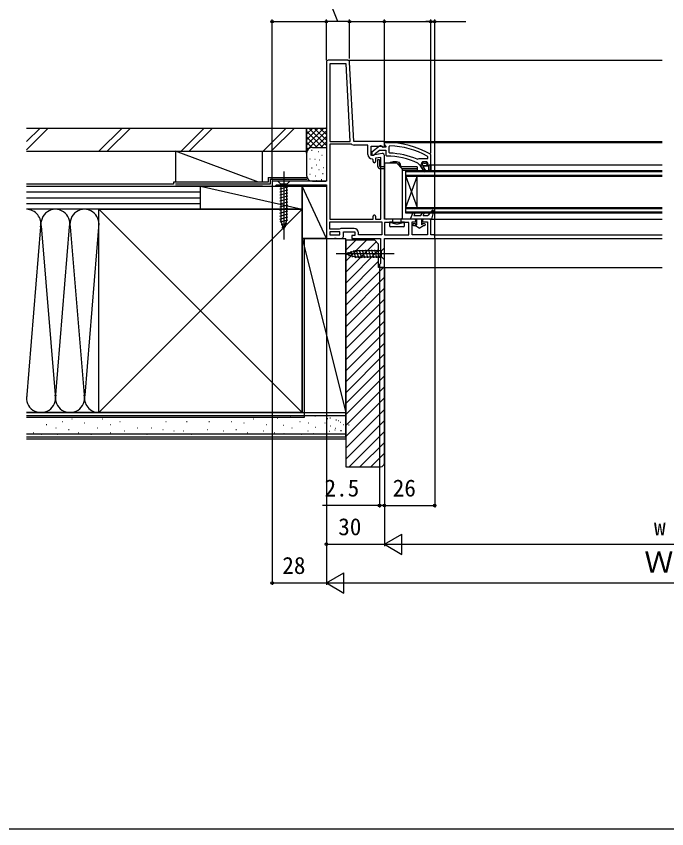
# Model space of a CAD drawing. Units: millimetres, scale not verified. Extents: x -525 to 525, y -785 to 780.
# Drawn here: x -335.3 to 0.9, y -784.7 to -365 of the extents above; entities that cross this region are included whole.
import ezdxf
from ezdxf.enums import TextEntityAlignment as Align

# ---------------------------------------------------------------- set-up
doc = ezdxf.new("R2010")
doc.units = ezdxf.units.MM
doc.header["$LTSCALE"] = 4
for name, color, linetype in [('0-2_YKK_11', 7, 'Continuous'), ('0-3_YKK_12', 2, 'Continuous'), ('0-4_YKK_13', 4, 'Continuous'), ('0-6_YKK_D', 6, 'Continuous'), ('0-7_YKK_ZWAK', 7, 'Continuous'), ('0-8_YSS_K', 3, 'Continuous'), ('0-9_YSS_KE', 3, 'Continuous')]:
    doc.layers.add(name, color=color, linetype=linetype)
doc.styles.add('ＭＳ ゴシック', font='')
doc.styles.get('ＭＳ ゴシック').set_extended_font_data('MS Gothic')

msp = doc.modelspace()

# ---------------------------------------------------------------- linework, layer by layer
at = {"layer": '0-2_YKK_11'}
msp.add_line((-163.949, -387.7), (-174, -387.7), dxfattribs=at)
for points in [[(-175, -388.7), (-175, -450.2), (-203, -450.2), (-203, -452.7), (-201.654, -452.7), (-201.177, -452.35), (-200.7, -452), (-175, -452), (-175, -479.7), (-170.923, -479.7), (-170.532, -479.513), (-170.064, -479.513), (-169.674, -479.7), (-167.198, -479.7)], [(-146.174, -435.915), (-151.8, -436.907), (-151.8, -432.1), (-146.444, -432.1), (-145.576, -432.642), (-145, -432.323), (-145, -429.7), (-160.799, -429.7), (-162.95, -388.648)], [(-173.2, -431.1), (-173.2, -469.7), (-150.8, -469.7), (-150.8, -468.3)], [(-161.75, -431.174), (-162.012, -431.1), (-173.2, -431.1)], [(-153.6, -436.311), (-153.6, -431.5), (-160.598, -431.5)], [(-147.517, -432.113), (-151.5, -435.225), (-151.5, -436.7), (-150.399, -436.7), (-149.899, -436.225), (-149.708, -435.855), (-147.461, -434.1), (-144.3, -434.1), (-144.3, -436.701), (-143.803, -437.201)], [(-144, -430.2), (-145, -430.2), (-145, -431.3), (-144.563, -431.796), (-144.3, -432.094), (-144.3, -432.5), (-145.7, -432.5), (-146.1, -432.3)], [(-142.179, -431.837), (-142.7, -432.337), (-142.7, -435.139), (-142.222, -435.639)], [(-121, -441.7), (-121, -436.653), (-121.253, -436.218)], [(-150.8, -440.011), (-150.8, -439.111), (-151.3, -438.611)], [(-149.6, -468.3), (-149.6, -469.7), (-146.8, -469.7), (-146.8, -437.853), (-149.6, -438.347), (-149.6, -440.011)], [(-129.8, -469.7), (-145, -469.7), (-145, -436.9)], [(-128.096, -438.845), (-127.506, -438.692), (-127.112, -438.5)], [(-127.691, -440.774), (-127.4, -441.214), (-126.9, -441.7), (-126.3, -441.7), (-126.3, -442.2), (-124.213, -445.332), (-123.535, -444.911), (-125.1, -442.2), (-122, -442.2), (-122, -444.7), (-121, -444.7), (-121, -441.7), (-121, -444.7), (-122, -444.7), (-122, -442.2), (-125.1, -442.2), (-123.535, -444.911), (-124.213, -445.332), (-126.3, -442.2), (-126.3, -441.7), (-125.5, -441.7), (-125.2, -441.4), (-125.425, -441.11), (-125.8, -440.625), (-125.8, -440.6), (-124.994, -440.6), (-124.696, -440.863), (-123.704, -440.863), (-123.406, -440.6), (-122.6, -440.6), (-123.1, -440.1), (-125.3, -440.1), (-125.8, -440.6), (-124.994, -440.6), (-124.696, -440.863), (-123.704, -440.863), (-123.406, -440.6), (-122.6, -440.6), (-122.975, -441.11), (-123.2, -441.4)], [(-127.112, -438.5), (-122.6, -438.5), (-122.6, -437.594), (-122.862, -437.155)], [(-123.2, -441.4), (-122.9, -441.7), (-121, -441.7)], [(-166.198, -478.7), (-166.198, -476.4), (-160.198, -476.4), (-160.198, -478.2), (-161.798, -478.2), (-161.798, -479.7), (-147, -479.7), (-147, -492.608), (-147.25, -492.904), (-147.5, -493.2), (-147.5, -494.7), (-145, -494.7), (-145, -479.7), (-119, -479.7), (-119, -477.9), (-121, -477.9), (-121, -469.7), (-124.3, -469.7)], [(-173.2, -471.1), (-146.4, -471.1), (-146.4, -477.9), (-158.398, -477.9), (-158.398, -476.9)], [(-160.698, -474.6), (-167.498, -474.6), (-167.898, -474.8), (-168.298, -475), (-173.2, -475), (-173.2, -471.1)], [(-125.3, -470.7), (-125.3, -471.2), (-122.8, -471.2), (-122.8, -477.9), (-130.6, -477.9), (-130.6, -471.2), (-128.8, -471.2), (-128.8, -470.7)]]:
    msp.add_lwpolyline(points, dxfattribs=at)
for points in [[(-162.601, -429.7), (-164.708, -389.5), (-173.2, -389.5), (-173.2, -429.7)], [(-145, -477.9), (-132.4, -477.9), (-132.4, -471.5), (-145, -471.5)], [(-173.198, -477.9), (-167.998, -477.9), (-167.998, -476.4), (-173.198, -476.4)]]:
    msp.add_lwpolyline(points, close=True, dxfattribs=at)
for centre, radius, start, end in [((-174, -388.7), 1, 90.00001, 179.99999), ((-163.949, -388.7), 1, 3.00003, 90), ((-160.598, -429.3), 2.2, 238.41364, 270.00001), ((-146.9, -432.9), 1, 36.86989, 128.08672), ((-144, -476.2), 46, 60.36285, 90.00001), ((-144, -476.2), 44.4, 61.57018, 87.65008), ((-151.3, -436.311), 2.3, 180.00001, 269.99999), ((-146, -436.9), 1, 360, 99.99998), ((-144, -476.2), 40.6, 66.93796, 87.4899), ((-150.2, -440.011), 0.6, 179.99999, 0.00001), ((-144, -476.2), 39, 65.28016, 89.70988), ((-150.2, -468.3), 0.6, 359.99999, 180.00001), ((-129.8, -470.7), 1, 0.00001, 89.99999), ((-124.3, -470.7), 1, 90.00001, 179.99999), ((-160.698, -476.9), 2.3, 0.00001, 89.99999), ((-167.198, -478.7), 1, 270.00001, 359.99999)]:
    msp.add_arc(centre, radius, start, end, dxfattribs=at)
at = {"layer": '0-3_YKK_12'}
for p, q in [((-163.949, -387.7), (-1.458, -387.7)), ((-145.5, -429.7), (-1.458, -429.7)), ((-144, -430.2), (-1.458, -430.2)), ((-134, -466.7), (-134, -444.7)), ((-134, -444.7), (-1.458, -444.7)), ((-121, -441.7), (-1.458, -441.7)), ((-1.458, -445.4), (-134, -445.4)), ((-134, -447), (-1.458, -447)), ((-1.458, -447.7), (-134, -447.7)), ((-134, -463.7), (-128, -447.7)), ((-134, -463.7), (-1.458, -463.7)), ((-1.458, -464.4), (-134, -464.4)), ((-134, -466), (-1.458, -466)), ((-1.458, -466.7), (-134, -466.7)), ((-121.5, -469.7), (-1.458, -469.7)), ((-119.5, -477.9), (-1.458, -477.9)), ((-119.5, -479.7), (-1.458, -479.7)), ((-145.5, -494.7), (-1.458, -494.7))]:
    msp.add_line(p, q, dxfattribs=at)
msp.add_lwpolyline([(-134, -447.7), (-128, -463.7), (-128, -447.7)], dxfattribs=at)
at = {"layer": '0-4_YKK_13'}
for p, q in [((-147.5, -439.2), (-148.5, -439.2)), ((-148.5, -439.2), (-148.5, -442.2)), ((-147.5, -439.2), (-147.5, -442.2)), ((-145, -440.7), (-139.007, -440.7)), ((-145, -440.7), (-145, -468.7)), ((-142, -440.576), (-142, -440.7)), ((-141.096, -440.444), (-141.096, -440.7)), ((-139.941, -440.303), (-139.941, -440.7)), ((-137.553, -440.513), (-137.553, -441.947)), ((-145, -442.7), (-147, -442.7)), ((-145, -443.7), (-147, -443.7)), ((-138.654, -440.846), (-135.946, -443.554)), ((-137.2, -442.3), (-136.6, -442.3)), ((-137.2, -442.3), (-137.003, -442.3)), ((-137, -442.5), (-135.85, -442.5)), ((-136.903, -441.302), (-136.903, -442.2)), ((-128, -442.7), (-136.8, -442.7)), ((-135.85, -442.7), (-136.8, -442.7)), ((-136.6, -442.3), (-136.672, -441.481)), ((-136.6, -442.3), (-136.672, -441.481)), ((-136.6, -442.3), (-135.85, -442.501)), ((-135.854, -442.5), (-135.854, -442.7)), ((-128, -443.7), (-135.845, -443.7)), ((-135.8, -443.907), (-135.8, -469.2)), ((-128, -442.7), (-128, -443.7)), ((-197, -445.201), (-197, -480.201)), ((-193.9, -450.201), (-200.1, -450.201)), ((-200.1, -450.201), (-198.55, -451.751)), ((-199.1, -454.178), (-194.9, -453.052)), ((-198.55, -451.751), (-198.55, -470.285)), ((-195.45, -451.751), (-198.55, -451.751)), ((-193.9, -450.201), (-195.45, -451.751)), ((-195.45, -470.285), (-195.45, -451.751)), ((-199.1, -455.731), (-194.9, -454.605)), ((-199.1, -457.284), (-194.9, -456.158)), ((-199.1, -458.836), (-194.9, -457.711)), ((-199.1, -460.389), (-194.9, -459.264)), ((-199.1, -461.942), (-194.9, -460.817)), ((-199.1, -463.495), (-194.9, -462.37)), ((-199.1, -465.048), (-194.9, -463.923)), ((-199.1, -466.601), (-194.9, -465.476)), ((-120.298, -465.333), (-122.6, -467.9)), ((-119.612, -465.696), (-120.6, -469.7)), ((-199.1, -468.154), (-194.9, -467.028)), ((-199.1, -469.707), (-194.9, -468.581)), ((-136.3, -469.7), (-144, -469.7)), ((-140.7, -469.7), (-140.7, -470)), ((-140.7, -471.237), (-140.7, -470)), ((-136.3, -471.568), (-136.3, -469.7)), ((-130.261, -466.507), (-131.6, -469.7)), ((-120.6, -469.7), (-131.6, -469.7)), ((-129.339, -466.893), (-129.761, -467.9)), ((-128.3, -472.629), (-128.3, -469.7)), ((-125.8, -469.7), (-125.8, -472.629)), ((-124.969, -467.9), (-124.458, -466.934)), ((-124.969, -467.9), (-122.6, -467.9)), ((-198.841, -471.19), (-194.9, -470.134)), ((-197, -475.201), (-198.55, -470.285)), ((-198.39, -472.622), (-195.354, -471.809)), ((-197.938, -474.054), (-195.888, -473.505)), ((-197, -475.201), (-195.45, -470.285)), ((-142.4, -471.4), (-142.4, -473.2)), ((-140.7, -471.4), (-142.4, -471.4)), ((-135.1, -473.7), (-141.9, -473.7)), ((-140.951, -471.7), (-140.249, -471.7)), ((-140.7, -471.237), (-140.7, -471.568)), ((-140.7, -471.285), (-140.7, -471.237)), ((-136.751, -471.7), (-136.049, -471.7)), ((-134.6, -471.4), (-136.3, -471.4)), ((-134.6, -473.2), (-134.6, -471.4)), ((-129.15, -472.2), (-129.9, -472.2)), ((-129.9, -473), (-129.266, -473)), ((-127.05, -474.4), (-129.266, -473)), ((-128.95, -472.254), (-128.3, -472.629)), ((-127.05, -474.4), (-124.834, -473)), ((-125.15, -472.254), (-125.8, -472.629)), ((-124.2, -472.2), (-124.95, -472.2)), ((-124.834, -473), (-124.2, -473)), ((-165, -487.7), (-160.084, -486.15)), ((-163.853, -486.762), (-163.304, -488.811)), ((-162.421, -486.31), (-161.608, -489.346)), ((-160.989, -485.859), (-159.933, -489.8)), ((-146.55, -486.15), (-160.084, -486.15)), ((-159.506, -485.6), (-158.38, -489.8)), ((-157.953, -485.6), (-156.827, -489.8)), ((-156.4, -485.6), (-155.274, -489.8)), ((-154.847, -485.6), (-153.721, -489.8)), ((-153.294, -485.6), (-152.169, -489.8)), ((-151.741, -485.6), (-150.616, -489.8)), ((-150.188, -485.6), (-149.063, -489.8)), ((-148.635, -485.6), (-147.51, -489.8)), ((-145, -484.6), (-146.55, -486.15)), ((-146.55, -489.25), (-146.55, -486.15)), ((-145, -490.8), (-145, -484.6)), ((-140, -487.7), (-170, -487.7)), ((-165, -487.7), (-160.084, -489.25)), ((-160.084, -489.25), (-146.55, -489.25)), ((-145, -490.8), (-146.55, -489.25))]:
    msp.add_line(p, q, dxfattribs=at)
for points in [[(-128, -443.7), (-128, -444.7), (-135.8, -444.7)], [(-129.761, -467.9), (-126.1, -467.9), (-125.342, -466.466)]]:
    msp.add_lwpolyline(points, dxfattribs=at)
for centre, radius, start, end in [((-141.233, -441.594), 1.3, 129.85764, 136.55913), ((-139.426, -449.2), 9, 106.61699, 107.05867), ((-140.901, -442.874), 2.548, 97.04832, 115.55834), ((-141.196, -440.444), 0.1, 0, 100.32723), ((-139.6, -449.2), 9, 91.5505, 100.32723), ((-139.841, -440.303), 0.1, 91.5505, 180), ((-139.6, -449.2), 9, 90, 91.5505), ((-139.552, -448.863), 8.66, 79.58662, 90.31834), ((-139.007, -441.2), 0.5, 45, 90), ((-138.299, -442.874), 2.548, 64.44166, 82.95168), ((-137.653, -440.513), 0.1, 0, 76.21485), ((-139.774, -449.2), 9, 72.94133, 73.38301), ((-137.967, -441.594), 1.3, 5, 50.14236), ((-147, -442.2), 1.5, 180, 270), ((-147, -442.2), 0.5, 180, 270), ((-137.003, -442.2), 0.1, 270, 0), ((-136.803, -441.302), 0.1, 14.10075, 180), ((-137.967, -441.594), 1.3, 5, 14.10075), ((-136.3, -443.907), 0.5, 0, 45), ((-120, -465.6), 0.4, 346.1348, 138.11337), ((-144, -468.7), 1, 180, 210), ((-144, -468.7), 1, 210.00066, 269.99934), ((-136.3, -469.2), 0.5, 270, 0), ((-129.8, -466.7), 0.5, 337.25283, 157.25283), ((-124.9, -466.7), 0.5, 332.13522, 152.13522), ((-141.9, -473.2), 0.5, 180, 270), ((-135.1, -473.2), 0.5, 270, 0), ((-129.9, -472.6), 0.4, 89.99781, 270), ((-129.15, -472.6), 0.4, 59.99841, 90), ((-124.95, -472.6), 0.4, 90, 119.9989), ((-124.2, -472.6), 0.4, 270, 89.99781)]:
    msp.add_arc(centre, radius, start, end, dxfattribs=at)
for centre, major_axis, ratio, start_param, end_param in [((-138.5, -471.4), (3.9, 0), 0.09888, 3.1415927, 4.0329768), ((-138.5, -469.948), (3.9, 0), 0.57735, 4.0329768, 4.712389), ((-138.5, -471.568), (2.2, 0), 0.09888, 3.1415927, 3.7930579), ((-138.5, -470.93), (2.2, 0), 0.57735, 3.7930579, 4.712389), ((-138.5, -469.948), (3.9, 0), 0.57735, 4.712389, 5.3918012), ((-138.5, -470.93), (2.2, 0), 0.57735, 4.712389, 5.63172), ((-138.5, -471.568), (2.2, 0), 0.09888, 5.63172, 6.283185), ((-138.5, -471.4), (3.9, 0), 0.09888, 5.3918012, 6.2831853)]:
    msp.add_ellipse(centre, major_axis=major_axis, ratio=ratio, start_param=start_param, end_param=end_param, dxfattribs=at)
at = {"layer": '0-6_YKK_D'}
for p, q in [((-203, -449.7), (-203, -366.7)), ((-203, -367.7), (-175, -367.7)), ((-175, -387.7), (-175, -366.7)), ((-175, -387.7), (-175, -366.7)), ((-163, -367.7), (-175, -367.7)), ((-163, -386.7), (-163, -366.7)), ((-163, -386.7), (-163, -366.7)), ((-163, -367.7), (-145, -367.7)), ((-145, -429.2), (-145, -366.7)), ((-145, -429.2), (-145, -366.7)), ((-145, -367.7), (-121, -367.7)), ((-121, -367.7), (-123.55, -367.7)), ((-121, -435.653), (-121, -366.7)), ((-121, -434.653), (-121, -366.7)), ((-121, -367.7), (-119, -367.7)), ((-119, -477.8), (-119, -366.7)), ((-119, -367.7), (-102.945, -367.7)), ((-203, -453.2), (-203, -658.7)), ((-175, -480.2), (-175, -658.7)), ((-175, -480.2), (-175, -658.7)), ((-175, -480.2), (-175, -638.7)), ((-119, -480.2), (-119, -618.7)), ((-147.5, -495.2), (-147.5, -618.7)), ((-145, -495.2), (-145, -638.7)), ((-145, -495.2), (-145, -638.7)), ((-145, -495.2), (-145, -618.7)), ((-145, -495.2), (-145, -618.7)), ((-147.5, -617.7), (-177.07, -617.7)), ((-145, -617.7), (-147.5, -617.7)), ((-145, -617.7), (-119, -617.7)), ((-145, -617.7), (-142.45, -617.7)), ((-145, -637.7), (-135.907, -632.45)), ((-135.907, -642.95), (-135.907, -632.45)), ((-175, -637.7), (-145, -637.7)), ((-145, -637.7), (-135.907, -642.95)), ((-145, -637.7), (-126.813, -637.7)), ((-134.5, -637.7), (134.5, -637.7)), ((-175, -657.7), (-165.907, -652.45)), ((-165.907, -662.95), (-165.907, -652.45)), ((-203, -657.7), (-175, -657.7)), ((-175, -657.7), (-165.907, -662.95)), ((-175, -657.7), (-156.813, -657.7)), ((-164.5, -657.7), (164.5, -657.7))]:
    msp.add_line(p, q, dxfattribs=at)
msp.add_lwpolyline([(-169, -367.7), (-176.927, -347.7), (-195.654, -347.7)], dxfattribs=at)
for centre in [(-203, -367.7), (-175, -367.7), (-175, -367.7), (-163, -367.7), (-163, -367.7), (-145, -367.7), (-145, -367.7), (-121, -367.7), (-121, -367.7), (-119, -367.7), (-147.5, -617.7), (-145, -617.7), (-145, -617.7), (-119, -617.7), (-175, -637.7), (-203, -657.7)]:
    msp.add_circle(centre, 0.637, dxfattribs=at)
at = {"layer": '0-7_YKK_ZWAK'}
msp.add_lwpolyline([(-525, -784.7), (525, -784.7), (525, 745.3)], dxfattribs=at)
at = {"layer": '0-8_YSS_K'}
for p, q in [((-322.964, -422.699), (-329.994, -429.729)), ((-318.721, -422.699), (-329.994, -433.971)), ((-280.538, -422.699), (-292.538, -434.699)), ((-276.295, -422.699), (-288.295, -434.699)), ((-238.111, -422.699), (-250.111, -434.699)), ((-233.869, -422.699), (-245.869, -434.699)), ((-207.685, -434.699), (-195.685, -422.699)), ((-191.442, -422.699), (-203.442, -434.699)), ((-185.203, -422.699), (-175, -422.699)), ((-185.203, -435.699), (-185.203, -422.699)), ((-176.345, -422.699), (-185.203, -431.557)), ((-179.174, -422.699), (-185.203, -428.728)), ((-182.002, -422.699), (-185.203, -425.9)), ((-184.83, -422.699), (-185.203, -423.072)), ((-175, -431.76), (-184.061, -422.699)), ((-175, -428.932), (-181.233, -422.699)), ((-175, -426.103), (-178.404, -422.699)), ((-175, -423.275), (-175.576, -422.699)), ((-175, -424.182), (-185.203, -434.385)), ((-176.889, -432.699), (-185.203, -424.385)), ((-179.718, -432.699), (-185.203, -427.214)), ((-175, -427.011), (-180.688, -432.699)), ((-182.529, -432.717), (-185.203, -430.042)), ((-175, -429.839), (-177.86, -432.699)), ((-253.003, -434.699), (-208.003, -434.699)), ((-208.003, -450.699), (-208.003, -434.699)), ((-184.408, -433.665), (-185.203, -432.871)), ((-185.203, -435.699), (-185.203, -447.199)), ((-182.398, -434.367), (-182.598, -434.367)), ((-182.203, -432.699), (-175, -432.699)), ((-179.06, -435.034), (-179.26, -435.034)), ((-183.399, -438.706), (-183.599, -438.706)), ((-180.729, -439.04), (-180.929, -439.04)), ((-178.392, -439.374), (-178.592, -439.374)), ((-177.204, -436.865), (-177.404, -436.865)), ((-182.398, -443.38), (-182.598, -443.38)), ((-180.126, -441.833), (-180.326, -441.833)), ((-178.726, -444.381), (-178.926, -444.381)), ((-176.419, -443.294), (-176.619, -443.294)), ((-183.399, -446.722), (-183.599, -446.722)), ((-180.395, -447.553), (-180.595, -447.553)), ((-176.723, -446.388), (-176.923, -446.388)), ((-329.994, -452.699), (-240, -452.699)), ((-208.003, -452.699), (-253.003, -452.699)), ((-240, -452.699), (-187.5, -464.699)), ((-240, -464.699), (-240, -452.699)), ((-175, -479.699), (-187.5, -452.699)), ((-182.203, -450.199), (-175.203, -450.199)), ((-180.061, -450.06), (-180.261, -450.06)), ((-177.391, -449.392), (-177.591, -449.392)), ((-329.994, -455.699), (-240, -455.699)), ((-329.994, -458.699), (-240, -458.699)), ((-329.994, -461.699), (-240, -461.699)), ((-292.5, -464.699), (-329.994, -464.699)), ((-240, -464.699), (-329.994, -464.699)), ((-187.5, -569.699), (-292.5, -464.699)), ((-187.5, -464.699), (-292.5, -569.699)), ((-322.661, -473.764), (-330, -562.58)), ((-322.39, -473.144), (-315, -562.58)), ((-315, -562.58), (-307.658, -473.731)), ((-307.342, -473.731), (-300, -562.58)), ((-292.506, -471.893), (-299.842, -560.667)), ((-187.5, -479.699), (-165, -479.699)), ((-187.5, -569.699), (-187.5, -479.699)), ((-187.5, -479.699), (-165, -569.699)), ((-165, -569.699), (-165, -479.699)), ((-154.167, -480.699), (-165, -491.533)), ((-159.823, -480.699), (-165, -485.876)), ((-149.255, -481.444), (-165, -497.189)), ((-148, -485.846), (-165, -502.846)), ((-148, -491.503), (-165, -508.503)), ((-145.539, -494.699), (-165, -514.16)), ((-145, -499.817), (-165, -519.817)), ((-145, -505.474), (-165, -525.474)), ((-145, -511.131), (-165, -531.131)), ((-145, -516.787), (-165, -536.787)), ((-145, -522.444), (-165, -542.444)), ((-145, -528.101), (-165, -548.101)), ((-145, -533.758), (-165, -553.758)), ((-145, -539.415), (-165, -559.415)), ((-145, -545.072), (-165, -565.072)), ((-145, -550.729), (-165, -570.729)), ((-145, -556.385), (-165, -576.385)), ((-145, -562.042), (-165, -582.042)), ((-292.5, -569.699), (-329.994, -569.699)), ((-187.5, -569.699), (-165, -569.699)), ((-145, -568.105), (-165, -588.105)), ((-329.994, -571.199), (-165, -571.199)), ((-326.106, -572.265), (-326.306, -572.265)), ((-319.513, -571.441), (-319.713, -571.441)), ((-311.271, -574.413), (-311.471, -574.413)), ((-306.326, -573.089), (-306.526, -573.089)), ((-297.26, -571.441), (-297.46, -571.441)), ((-290.667, -573.089), (-290.867, -573.089)), ((-281.601, -574.413), (-281.801, -574.413)), ((-274.184, -572.265), (-274.384, -572.265)), ((-265.118, -572.265), (-265.318, -572.265)), ((-257.701, -574.413), (-257.901, -574.413)), ((-251.931, -572.265), (-252.131, -572.265)), ((-246.986, -574.413), (-247.186, -574.413)), ((-241.217, -572.265), (-241.417, -572.265)), ((-235.448, -574.413), (-235.648, -574.413)), ((-228.924, -572.265), (-229.124, -572.265)), ((-223.979, -574.413), (-224.179, -574.413)), ((-212.44, -573.089), (-212.64, -573.089)), ((-204.199, -572.265), (-204.399, -572.265)), ((-200.108, -572.698), (-200.308, -572.698)), ((-193.481, -571.918), (-193.681, -571.918)), ((-188.54, -574.413), (-188.74, -574.413)), ((-180.684, -571.529), (-180.884, -571.529)), ((-174.166, -572.91), (-174.366, -572.91)), ((-172.916, -572.513), (-173.116, -572.513)), ((-169.818, -573.643), (-170.018, -573.643)), ((-168.587, -573.907), (-168.787, -573.907)), ((-167.605, -574.813), (-167.805, -574.813)), ((-145, -573.762), (-165, -593.762)), ((-319.513, -576.061), (-319.713, -576.061)), ((-314.568, -577.71), (-314.768, -577.71)), ((-307.974, -578.534), (-308.174, -578.534)), ((-299.733, -575.237), (-299.933, -575.237)), ((-293.139, -577.71), (-293.339, -577.71)), ((-286.546, -576.061), (-286.746, -576.061)), ((-272.535, -577.71), (-272.735, -577.71)), ((-265.118, -577.71), (-265.318, -577.71)), ((-259.349, -578.534), (-259.549, -578.534)), ((-236.272, -578.534), (-236.472, -578.534)), ((-221.506, -578.534), (-221.706, -578.534)), ((-217.385, -575.237), (-217.585, -575.237)), ((-205.847, -576.061), (-206.047, -576.061)), ((-196.99, -576.316), (-197.19, -576.316)), ((-192.661, -577.71), (-192.861, -577.71)), ((-184.192, -575.147), (-184.392, -575.147)), ((-180.455, -577.486), (-180.655, -577.486)), ((-175.617, -575.147), (-175.817, -575.147)), ((-174.686, -577.378), (-174.886, -577.378)), ((-172.726, -576.801), (-172.926, -576.801)), ((-170.357, -578.771), (-170.557, -578.771)), ((-170.045, -577.855), (-170.245, -577.855)), ((-167.416, -579.1), (-167.616, -579.1)), ((-167.089, -579.1), (-167.289, -579.1)), ((-166.081, -575.982), (-166.281, -575.982)), ((-163.276, -576.206), (-163.476, -576.206)), ((-329.994, -580.699), (-165, -580.699)), ((-329.994, -583.199), (-165, -583.199)), ((-326.106, -580.182), (-326.306, -580.182)), ((-321.985, -581.006), (-322.185, -581.006)), ((-313.743, -581.006), (-313.943, -581.006)), ((-303.029, -580.182), (-303.229, -580.182)), ((-296.436, -581.006), (-296.636, -581.006)), ((-286.546, -580.182), (-286.746, -580.182)), ((-279.129, -579.358), (-279.329, -579.358)), ((-267.59, -581.006), (-267.79, -581.006)), ((-253.58, -579.358), (-253.78, -579.358)), ((-248.635, -579.358), (-248.835, -579.358)), ((-244.514, -581.006), (-244.714, -581.006)), ((-228.099, -579.358), (-228.299, -579.358)), ((-215.737, -580.182), (-215.937, -580.182)), ((-207.495, -579.358), (-207.695, -579.358)), ((-201.726, -580.182), (-201.926, -580.182)), ((-196.8, -580.604), (-197, -580.604)), ((-187.688, -581.006), (-187.888, -581.006)), ((-184.419, -579.358), (-184.619, -579.358)), ((-181.463, -580.604), (-181.663, -580.604)), ((-174.496, -581.665), (-174.696, -581.665)), ((-173.314, -579.503), (-173.514, -579.503)), ((-145, -579.419), (-163.281, -597.7)), ((-145, -585.076), (-157.624, -597.7)), ((-145, -590.64), (-152.06, -597.7))]:
    msp.add_line(p, q, dxfattribs=at)
msp.add_lwpolyline([(-210.003, -450.699), (-253.003, -434.699), (-253.003, -450.699)], dxfattribs=at)
for points in [[(-240, -464.699), (-240, -452.699), (-187.5, -452.699), (-187.5, -464.699)], [(-187.5, -479.699), (-187.5, -452.699), (-175, -452.699), (-175, -479.699)]]:
    msp.add_lwpolyline(points, close=True, dxfattribs=at)
for centre, radius, start, end in [((-182.203, -435.699), 3, 90, 180), ((-182.203, -447.199), 3, 180, 270), ((-330, -472.199), 7.5, 348.21621, 89.95067), ((-315, -472.199), 7.5, 348.21621, 191.78332), ((-300, -472.199), 7.5, 348.21621, 191.78332), ((-322.5, -562.199), 7.5, 168.21646, 11.78354), ((-307.5, -562.199), 7.5, 168.21646, 11.78354), ((-292.5, -562.199), 7.5, 168.21646, 270)]:
    msp.add_arc(centre, radius, start, end, dxfattribs=at)
at = {"layer": '0-9_YSS_KE'}
for p, q in [((-329.994, -434.699), (-185.203, -434.699)), ((-205, -448.199), (-185, -448.199)), ((-254, -451.699), (-329.994, -451.699)), ((-254, -450.699), (-254, -451.699)), ((-204, -449.199), (-185, -449.199)), ((-292.5, -478.664), (-292.5, -464.699)), ((-292.5, -569.699), (-292.5, -472.199)), ((-186.5, -479.699), (-186.5, -572.199)), ((-329.994, -569.699), (-165, -569.699)), ((-165, -582.199), (-165, -569.699)), ((-186.5, -572.199), (-329.994, -572.199)), ((-329.994, -582.199), (-165, -582.199))]:
    msp.add_line(p, q, dxfattribs=at)
for points in [[(-329.994, -422.699), (-185.203, -422.699), (-185.203, -434.699)], [(-205, -448.199), (-205, -450.699), (-254, -450.699)], [(-204, -449.199), (-204, -451.699), (-253, -451.699)], [(-292.5, -464.699), (-187.5, -464.699), (-187.5, -569.699), (-292.5, -569.699)], [(-165, -480.7), (-165, -597.7), (-147, -597.7)], [(-145, -595.7), (-145, -494.7), (-148, -494.7), (-148, -482.7), (-150, -480.7), (-165, -480.7)]]:
    msp.add_lwpolyline(points, dxfattribs=at)
msp.add_arc((-147, -595.7), 2, 270.00001, 359.99999, dxfattribs=at)

# ---------------------------------------------------------------- texts
at = {"layer": '0-6_YKK_D', "style": 'ＭＳ ゴシック'}
for s, height, p in [('2.5', 8.798, (-175.957, -615.7)), ('26', 8.798, (-140.693, -615.7)), ('30', 8.798, (-168.864, -635.7)), ('w', 8.798, (-5.659, -635.7)), ('Ｗ', 11, (-10.653, -655.7)), ('28', 8.798, (-197.761, -655.7))]:
    msp.add_text(s, height=height, dxfattribs=at).set_placement(p, align=Align.BOTTOM_LEFT)

doc.saveas('drawing.dxf')
